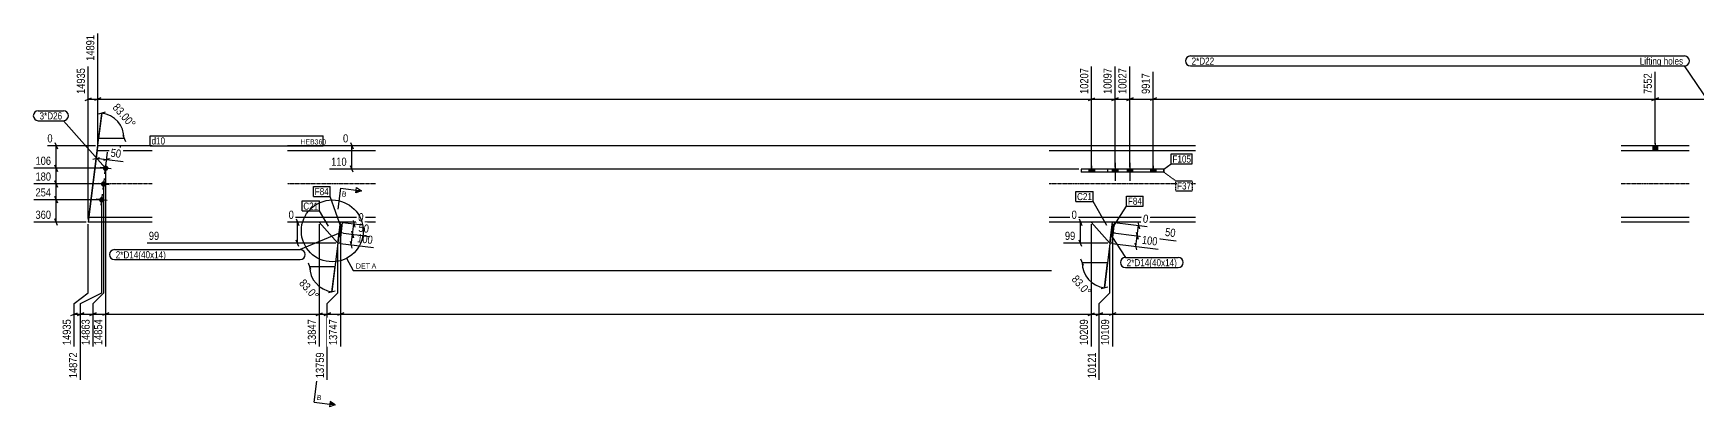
# Model space of a CAD drawing. Header units: millimetres. Extents: x 24 to 84095, y 8 to 4935.
# Drawn here: x 24 to 7867, y 27 to 1787 of the extents above; entities that cross this region are included whole.
import ezdxf

# ---------------------------------------------------------------- set-up
doc = ezdxf.new("R2010")
doc.units = ezdxf.units.MM
doc.linetypes.add('DXK_LINE_DOT2', pattern=[3.9198, 1.9599, -1.9599])
doc.linetypes.add('DXK_LINE_DOT3', pattern=[5.9187, 2.979, -0.9799, 0.9799, -0.9799])
for name, color, linetype in [('MÅLSÆTNING', 7, 'Continuous'), ('STÅL', 7, 'Continuous'), ('TEKST', 7, 'Continuous')]:
    doc.layers.add(name, color=color, linetype=linetype)
doc.styles.add('Arial', font='ARIAL.TTF', dxfattribs={"height": 0.2})
doc.styles.add('Arial Narrow', font='ARIALN.TTF', dxfattribs={"height": 0.2})

msp = doc.modelspace()

# ---------------------------------------------------------------- hatches: boundary and pattern name
at = {"layer": 'STÅL', "linetype": 'Continuous'}
for points in [[(7677.5, 1256.9), (7655.5, 1256.9), (7655.5, 1234.4), (7677.5, 1234.4)], [(351.9, 1152.9, -1), (377.7, 1149.7, -1)], [(4997.9, 1131.9), (5023.9, 1131.9), (5023.9, 1146.9), (4997.9, 1146.9)], [(5133.9, 1146.9), (5107.9, 1146.9), (5107.9, 1131.9), (5133.9, 1131.9)], [(5203.9, 1146.9), (5177.9, 1146.9), (5177.9, 1131.9), (5203.9, 1131.9)], [(5287.9, 1131.9), (5313.9, 1131.9), (5313.9, 1146.9), (5287.9, 1146.9)], [(342.7, 1078.5, -1), (368.5, 1075.3, -1)], [(333.6, 1004, -1), (359.4, 1000.9, -1)], [(1473, 826.2), (1477.9, 865.9), (1467.9, 867.1), (1463.1, 827.4)], [(1473, 826.2), (1477.9, 865.9), (1467.9, 867.1), (1463.1, 827.4)], [(5110.5, 826.2), (5115.4, 865.9), (5105.5, 867.1), (5100.6, 827.4)], [(5110.5, 826.2), (5115.4, 865.9), (5105.5, 867.1), (5100.6, 827.4)]]:
    msp.add_hatch(color=96, dxfattribs=at).paths.add_polyline_path(points)
at = {"layer": 'TEKST', "linetype": 'Continuous'}
msp.add_hatch(color=30, dxfattribs=at).paths.add_polyline_path([(1544.1, 1035.8), (1545.6, 1048.2), (1570.4, 1045.2)])

# ---------------------------------------------------------------- linework, layer by layer
at = {"layer": 'MÅLSÆTNING', "color": 7, "linetype": 'Continuous'}
for p, q in [((327.4, 1266.9), (327.4, 1786.6)), ((327.4, 1266.9), (327.4, 1786.6)), ((283.2, 915), (283.2, 1630.6)), ((5010.9, 1149.4), (5010.9, 1630.6)), ((5120.9, 1156.9), (5120.9, 1630.6)), ((5190.9, 1156.9), (5190.9, 1630.6)), ((5190.9, 1156.9), (5190.9, 1630.6)), ((5300.9, 1149.4), (5300.9, 1606.2)), ((7666.2, 1266.9), (7666.2, 1606.2)), ((7666.2, 1266.9), (7666.2, 1606.2)), ((268.2, 1471.2), (298.2, 1483.2)), ((283.2, 1477.2), (327.4, 1477.2)), ((342.4, 1483.2), (312.4, 1471.2)), ((342.4, 1483.2), (312.4, 1471.2)), ((327.4, 1477.2), (5010.9, 1477.2)), ((361.9, 1415.1), (330.7, 1406.8)), ((4995.9, 1471.2), (5025.9, 1483.2)), ((5105.9, 1471.2), (5135.9, 1483.2)), ((5120.9, 1477.2), (5190.9, 1477.2)), ((5175.9, 1471.2), (5205.9, 1483.2)), ((5190.9, 1477.2), (5300.9, 1477.2)), ((5315.9, 1483.2), (5285.9, 1471.2)), ((7681.2, 1483.2), (7651.2, 1471.2)), ((7651.2, 1471.2), (7681.2, 1483.2)), ((7666.2, 1477.2), (8066.5, 1477.2)), ((317.4, 1256.9), (90.4, 1256.9)), ((125.8, 1271.9), (137.8, 1241.9)), ((131.8, 1151.3), (131.8, 1256.9)), ((5027.4, 1256.9), (1483.4, 1256.9)), ((1518.8, 1271.9), (1530.8, 1241.9)), ((1524.8, 1146.9), (1524.8, 1256.9)), ((304.6, 1194.2), (335.8, 1202.4)), ((316.4, 1167.3), (324.5, 1233.5)), ((320.2, 1198.3), (369.8, 1192.2)), ((385.4, 1196.3), (354.2, 1188.1)), ((366, 1161.2), (374.1, 1227.4)), ((354.8, 1151.3), (27.1, 1151.3)), ((137.8, 1136.3), (125.8, 1166.3)), ((364.8, 1141.3), (364.8, 310.3)), ((364.8, 1141.3), (364.8, 310.3)), ((4950.9, 1146.9), (1420.1, 1146.9)), ((1530.8, 1131.9), (1518.8, 1161.9)), ((355.6, 563.7), (355.6, 1066.9)), ((355.6, 563.7), (355.6, 1066.9)), ((336.5, 1002.4), (27.1, 1002.4)), ((125.8, 1017.4), (137.8, 987.4)), ((131.8, 896.9), (131.8, 1002.4)), ((346.5, 563.7), (346.5, 992.4)), ((346.5, 563.7), (346.5, 992.4)), ((273.2, 896.9), (27.1, 896.9)), ((137.8, 881.9), (125.8, 911.9)), ((283.2, 563.7), (283.2, 886.9)), ((1361.6, 896.9), (1227.1, 896.9)), ((1262.4, 911.9), (1274.4, 881.9)), ((1268.4, 797.6), (1268.4, 896.9)), ((1371.6, 886.9), (1371.6, 310.3)), ((1470.4, 887), (1431.4, 569.1)), ((1471.6, 886.9), (1471.6, 310.3)), ((4999.1, 896.9), (4916.5, 896.9)), ((4951.9, 911.9), (4963.9, 881.9)), ((4957.9, 797.6), (4957.9, 896.9)), ((5107.9, 887), (5071.2, 587.9)), ((5109.1, 886.9), (5109.1, 310.3)), ((5109.1, 886.9), (5109.1, 310.3)), ((5119.1, 895.7), (5273.1, 876.7)), ((5225.9, 832.2), (5232, 881.8)), ((5227.9, 897.4), (5236.2, 866.2)), ((1449.4, 797.6), (561.1, 797.6)), ((1274.4, 782.6), (1262.4, 812.6)), ((1459.4, 563.7), (1459.4, 787.6)), ((1459.4, 563.7), (1459.4, 787.6)), ((1469.3, 796.4), (1626.4, 777.1)), ((1485.4, 844.8), (1608.3, 829.7)), ((1526.6, 774.3), (1518.4, 805.5)), ((1522.5, 789.9), (1528.6, 839.5)), ((1524.5, 855.1), (1532.7, 823.9)), ((5086.9, 797.6), (4877.6, 797.6)), ((4963.9, 782.6), (4951.9, 812.6)), ((5096.9, 563.7), (5096.9, 787.6)), ((5096.9, 563.7), (5096.9, 787.6)), ((5106.9, 796.4), (5323.8, 769.8)), ((5113, 846), (5408.9, 809.7)), ((5224, 766.9), (5215.7, 798.2)), ((5219.8, 782.5), (5225.9, 832.2)), ((5230.1, 816.5), (5221.8, 847.8)), ((4971.8, 692), (4959.8, 722)), ((4965.8, 707), (5085.8, 707)), ((5071.2, 587.9), (5085.8, 707)), ((1332, 673.2), (1320, 703.2)), ((1326, 688.2), (1446, 688.2)), ((1431.4, 569.1), (1446, 688.2)), ((216.5, 513.7), (283.2, 563.7)), ((246.5, 513.7), (346.5, 563.7)), ((246.5, 513.7), (346.5, 563.7)), ((305.6, 513.7), (355.6, 563.7)), ((305.6, 513.7), (355.6, 563.7)), ((1409.4, 513.7), (1459.4, 563.7)), ((1415.7, 565), (1447, 573.3)), ((5055.6, 583.7), (5086.8, 592)), ((246.5, 154.3), (246.5, 513.7)), ((305.6, 310.3), (305.6, 513.7)), ((1409.4, 154.3), (1409.4, 513.7)), ((231.5, 457.7), (261.5, 469.7)), ((290.6, 457.7), (320.6, 469.7)), ((305.6, 463.7), (364.8, 463.7)), ((379.8, 469.7), (349.8, 457.7)), ((379.8, 469.7), (349.8, 457.7)), ((1356.6, 457.7), (1386.6, 469.7)), ((1371.6, 463.7), (1409.4, 463.7)), ((1424.4, 469.7), (1394.4, 457.7)), ((1394.4, 457.7), (1424.4, 469.7)), ((1409.4, 463.7), (1471.6, 463.7)), ((1486.6, 469.7), (1456.6, 457.7)), ((5031.9, 457.7), (5061.9, 469.7)), ((5046.9, 463.7), (5109.1, 463.7)), ((5124.1, 469.7), (5094.1, 457.7)), ((5124.1, 469.7), (5094.1, 457.7)), ((5109.1, 463.7), (9979.3, 463.7))]:
    msp.add_line(p, q, dxfattribs=at)
for centre in [(5085.8, 707), (1446, 688.2)]:
    msp.add_arc(centre, 120, 180, 263, dxfattribs=at)
at = {"layer": 'STÅL', "color": 2, "linetype": 'Continuous'}
for p, q in [((324.6, 1234.4), (327.4, 1256.9)), ((584.6, 1256.9), (327.4, 1256.9)), ((434.6, 1234.4), (434.6, 1256.9)), ((1636.5, 1256.9), (1221.6, 1256.9)), ((5500.9, 1256.9), (4810.9, 1256.9)), ((7826.9, 1256.9), (7505.5, 1256.9)), ((324.6, 1234.4), (283.2, 896.9)), ((324.6, 1234.4), (584.6, 1234.4)), ((1221.6, 1234.4), (1636.5, 1234.4)), ((4810.9, 1234.4), (5500.9, 1234.4)), ((7505.5, 1234.4), (7826.9, 1234.4)), ((4960.9, 1146.9), (4960.9, 1131.9)), ((5350.9, 1146.9), (4960.9, 1146.9)), ((5350.9, 1131.9), (4960.9, 1131.9)), ((5350.9, 1131.9), (5350.9, 1146.9)), ((584.6, 896.9), (283.2, 896.9)), ((584.6, 919.4), (285.9, 919.4)), ((1636.5, 919.4), (1221.6, 919.4)), ((1636.5, 896.9), (1221.6, 896.9)), ((1371.6, 896.9), (1459.4, 797.6)), ((1459.4, 797.6), (1471.6, 896.9)), ((1469.3, 796.4), (1481.5, 895.7)), ((1481.5, 895.7), (1471.6, 896.9)), ((5500.9, 919.4), (4810.9, 919.4)), ((5500.9, 896.9), (4810.9, 896.9)), ((5009.1, 896.9), (5096.9, 797.6)), ((5096.9, 797.6), (5109.1, 896.9)), ((5106.9, 796.4), (5119.1, 895.7)), ((5119.1, 895.7), (5109.1, 896.9)), ((7826.9, 919.4), (7505.5, 919.4)), ((7826.9, 896.9), (7505.5, 896.9)), ((1469.3, 796.4), (1459.4, 797.6)), ((5106.9, 796.4), (5096.9, 797.6))]:
    msp.add_line(p, q, dxfattribs=at)
at = {"layer": 'STÅL', "color": 7, "linetype": 'DXK_LINE_DOT2'}
for p, q in [((327.4, 1256.9), (324.6, 1234.4)), ((5350.9, 1146.9), (5085.9, 1146.9)), ((5085.9, 1146.9), (5085.9, 1131.9)), ((5350.9, 1131.9), (5085.9, 1131.9)), ((5350.9, 1146.9), (5350.9, 1131.9)), ((1471.6, 896.9), (1371.6, 896.9)), ((1459.4, 797.6), (1471.6, 896.9)), ((5109.1, 896.9), (5009.1, 896.9)), ((5096.9, 797.6), (5109.1, 896.9))]:
    msp.add_line(p, q, dxfattribs=at)
at = {"layer": 'STÅL', "color": 96, "linetype": 'Continuous'}
for p, q in [((7655.5, 1256.9), (7655.5, 1234.4)), ((7666.5, 1269.9), (7666.5, 1234.4)), ((7677.5, 1256.9), (7677.5, 1234.4)), ((361.6, 1125.5), (367.9, 1177.1)), ((5120.9, 1176.9), (5120.9, 1091.9)), ((5190.9, 1176.9), (5190.9, 1091.9)), ((390.6, 1148.2), (339, 1154.5)), ((352.5, 1051.1), (358.8, 1102.7)), ((4997.9, 1146.9), (4997.9, 1131.9)), ((5010.9, 1161.9), (5010.9, 1131.9)), ((5023.9, 1146.9), (5023.9, 1131.9)), ((5107.9, 1146.9), (5107.9, 1131.9)), ((5133.9, 1146.9), (5133.9, 1131.9)), ((5177.9, 1146.9), (5177.9, 1131.9)), ((5203.9, 1146.9), (5203.9, 1131.9)), ((5287.9, 1146.9), (5287.9, 1131.9)), ((5300.9, 1161.9), (5300.9, 1131.9)), ((5313.9, 1146.9), (5313.9, 1131.9)), ((381.4, 1073.7), (329.8, 1080)), ((343.3, 976.6), (349.7, 1028.2)), ((372.3, 999.3), (320.7, 1005.6)), ((1477.9, 865.9), (1467.9, 867.1)), ((1477.9, 865.9), (1467.9, 867.1)), ((5115.4, 865.9), (5105.5, 867.1)), ((5115.4, 865.9), (5105.5, 867.1)), ((1473, 826.2), (1463.1, 827.4)), ((1473, 826.2), (1463.1, 827.4)), ((1483.4, 845), (1465.5, 847.2)), ((1483.4, 845), (1465.5, 847.2)), ((5110.5, 826.2), (5100.6, 827.4)), ((5110.5, 826.2), (5100.6, 827.4)), ((5120.9, 845), (5103, 847.2)), ((5120.9, 845), (5103, 847.2))]:
    msp.add_line(p, q, dxfattribs=at)
at = {"layer": 'STÅL', "color": 96, "linetype": 'DXK_LINE_DOT2'}
for p, q in [((5120.9, 1176.9), (5120.9, 1091.9)), ((5190.9, 1176.9), (5190.9, 1091.9)), ((5107.9, 1146.9), (5107.9, 1131.9)), ((5133.9, 1146.9), (5133.9, 1131.9)), ((5177.9, 1146.9), (5177.9, 1131.9)), ((5203.9, 1146.9), (5203.9, 1131.9)), ((5287.9, 1146.9), (5287.9, 1131.9)), ((5300.9, 1161.9), (5300.9, 1131.9)), ((5313.9, 1146.9), (5313.9, 1131.9))]:
    msp.add_line(p, q, dxfattribs=at)
at = {"layer": 'STÅL', "color": 7, "linetype": 'DXK_LINE_DOT3'}
for p, q in [((584.6, 1076.9), (205.3, 1076.9)), ((1636.5, 1076.9), (1221.6, 1076.9)), ((5500.9, 1076.9), (4810.9, 1076.9)), ((7826.9, 1076.9), (7505.5, 1076.9))]:
    msp.add_line(p, q, dxfattribs=at)
at = {"layer": 'TEKST', "color": 30, "linetype": 'Continuous'}
for p, q in [((1544.1, 1035.8), (1547.1, 1060.6)), ((1570.4, 1045.2), (1544.1, 1035.8)), ((1547.1, 1060.6), (1570.4, 1045.2)), ((1446.5, 36.4), (1423.3, 51.9))]:
    msp.add_line(p, q, dxfattribs=at)
at = {"layer": 'TEKST', "color": 3, "linetype": 'Continuous'}
msp.add_line((1531.3, 668.4), (4822.1, 668.4), dxfattribs=at)

# ---------------------------------------------------------------- wipeouts: each hides what was drawn before it
at = {"color": 0}
for points in [[(160, 1381.2), (160, 1416.2), (53.4, 1416.2), (53.4, 1381.2)], [(5012.5, 1000.8), (5012.5, 1035.8), (4942.1, 1035.8), (4942.1, 1000.8)], [(5412.7, 689.4), (5412.7, 724.4), (5176.1, 724.4), (5176.1, 689.4)]]:
    msp.add_wipeout(points, dxfattribs=at).dxf.layer = 'TEKST'
at = {"color": 0, "linetype": 'Continuous'}
msp.add_wipeout([(1380.8, 57.1), (1383.8, 81.9), (1361.8, 84.6), (1358.7, 59.8)], dxfattribs=at).dxf.layer = 'TEKST'

# ---------------------------------------------------------------- next in the draw order: hatches: boundary and pattern name
at = {"layer": 'TEKST', "linetype": 'Continuous'}
msp.add_hatch(color=30, dxfattribs=at).paths.add_polyline_path([(1421.7, 39.5), (1423.3, 51.9), (1446.5, 36.4)])

# ---------------------------------------------------------------- next in the draw order: linework, layer by layer
at = {"layer": 'TEKST', "color": 7, "linetype": 'Continuous'}
msp.add_line((1347.3, 48.6), (1446.5, 36.4), dxfattribs=at)
at = {"layer": 'TEKST', "color": 30, "linetype": 'Continuous'}
for p in [(1423.3, 51.9), (1446.5, 36.4)]:
    msp.add_line(p, (1420.2, 27), dxfattribs=at)

# ---------------------------------------------------------------- next in the draw order: texts
at = {"layer": 'TEKST', "color": 3, "linetype": 'Continuous', "style": 'Arial'}
msp.add_text('B', height=23.9, rotation=-7.00154, dxfattribs=at).set_placement((1358.7, 59.8))

# ---------------------------------------------------------------- next in the draw order: wipeouts: each hides what was drawn before it
at = {"color": 0, "linetype": 'Continuous'}
for points, layer in [([(319.4, 1787.3), (263.4, 1787.3), (263.4, 1649.4), (319.4, 1649.4)], 'MÅLSÆTNING'), ([(5002.9, 1631.3), (4946.9, 1631.3), (4946.9, 1493.4), (5002.9, 1493.4)], 'MÅLSÆTNING'), ([(5292.9, 1606.9), (5236.9, 1606.9), (5236.9, 1493.4), (5292.9, 1493.4)], 'MÅLSÆTNING'), ([(122.8, 1264.9), (122.8, 1320.9), (82.4, 1320.9), (82.4, 1264.9)], 'MÅLSÆTNING'), ([(1515.8, 1264.9), (1515.8, 1320.9), (1475.4, 1320.9), (1475.4, 1264.9)], 'MÅLSÆTNING'), ([(1508.5, 1154.9), (1508.5, 1210.9), (1419.4, 1210.9), (1419.4, 1154.9)], 'MÅLSÆTNING'), ([(115.5, 1010.4), (115.5, 1066.4), (26.4, 1066.4), (26.4, 1010.4)], 'MÅLSÆTNING'), ([(115.5, 904.9), (115.5, 960.9), (26.4, 960.9), (26.4, 904.9)], 'MÅLSÆTNING'), ([(1259.4, 904.9), (1259.4, 960.9), (592.1, 960.9), (592.1, 904.9)], 'MÅLSÆTNING'), ([(4948.9, 904.9), (4948.9, 960.9), (4908.5, 960.9), (4908.5, 904.9)], 'MÅLSÆTNING'), ([(5282, 883.7), (5288.8, 939.3), (5248.8, 944.2), (5241.9, 888.6)], 'MÅLSÆTNING'), ([(1610, 837.6), (1616.8, 893.1), (1552.6, 901), (1545.7, 845.5)], 'MÅLSÆTNING'), ([(1252.2, 805.6), (1252.2, 861.6), (560.4, 861.6), (560.4, 805.6)], 'MÅLSÆTNING'), ([(4941.6, 805.6), (4941.6, 861.6), (4876.9, 861.6), (4876.9, 805.6)], 'MÅLSÆTNING'), ([(1401.4, 291.4), (1345.4, 291.4), (1345.4, 153.5), (1401.4, 153.5)], 'MÅLSÆTNING'), ([(1610.5, 678.4), (1610.5, 703.4), (1543.8, 703.4), (1543.8, 678.4)], 'TEKST')]:
    msp.add_wipeout(points, dxfattribs=at).dxf.layer = layer
at = {"color": 0}
for points, layer in [([(441.9, 1190.9), (448.8, 1246.5), (384.5, 1254.4), (377.7, 1198.8)], 'MÅLSÆTNING'), ([(1343.9, 516.1), (1385.9, 553.2), (1304.6, 645), (1262.7, 607.9)], 'MÅLSÆTNING'), ([(4983.8, 534.8), (5025.7, 571.9), (4944.4, 663.8), (4902.5, 626.7)], 'MÅLSÆTNING'), ([(160, 1381.2), (160, 1416.2), (53.4, 1416.2), (53.4, 1381.2)], 'TEKST'), ([(1272, 1263.3), (1272, 1298.3), (581.1, 1298.3), (581.1, 1263.3)], 'TEKST'), ([(5479, 1177.9), (5479, 1212.9), (5391.6, 1212.9), (5391.6, 1177.9)], 'TEKST'), ([(1416.2, 1024.5), (1416.2, 1059.5), (1350.1, 1059.5), (1350.1, 1024.5)], 'TEKST'), ([(5012.5, 1000.8), (5012.5, 1035.8), (4942.1, 1035.8), (4942.1, 1000.8)], 'TEKST'), ([(5479.4, 1051), (5479.4, 1086), (5413.3, 1086), (5413.3, 1051)], 'TEKST'), ([(1276.1, 726.6), (1276.1, 761.6), (412.5, 761.6), (412.5, 726.6)], 'TEKST'), ([(5412.7, 689.4), (5412.7, 724.4), (5176.1, 724.4), (5176.1, 689.4)], 'TEKST')]:
    msp.add_wipeout(points, dxfattribs=at).dxf.layer = layer

# ---------------------------------------------------------------- next in the draw order: linework, layer by layer
at = {"layer": 'MÅLSÆTNING', "color": 7, "linetype": 'Continuous'}
for p, q in [((5010.9, 1149.4), (5010.9, 1630.6)), ((5300.9, 1149.4), (5300.9, 1606.2)), ((4995.9, 1471.2), (5025.9, 1483.2)), ((5205.9, 1483.2), (5175.9, 1471.2)), ((5315.9, 1483.2), (5285.9, 1471.2)), ((5300.9, 1477.2), (7666.2, 1477.2)), ((284.4, 906.8), (346.3, 1411)), ((346.3, 1411), (331.7, 1291.9)), ((451.7, 1291.9), (331.7, 1291.9)), ((445.7, 1306.9), (457.7, 1276.9)), ((369.8, 1192.2), (448, 1182.6)), ((369.8, 1192.2), (448, 1182.6)), ((345.6, 1076.9), (27.1, 1076.9)), ((125.8, 1091.9), (137.8, 1061.9)), ((131.8, 1002.4), (131.8, 1076.9)), ((336.5, 1002.4), (27.1, 1002.4)), ((137.8, 987.4), (125.8, 1017.4)), ((5113, 846), (5408.9, 809.7)), ((5221.8, 847.8), (5230.1, 816.5)), ((1409.4, 513.7), (1459.4, 563.7)), ((5046.9, 513.7), (5096.9, 563.7)), ((5046.9, 513.7), (5096.9, 563.7)), ((1409.4, 154.3), (1409.4, 513.7)), ((5046.9, 154.3), (5046.9, 513.7))]:
    msp.add_line(p, q, dxfattribs=at)
msp.add_arc((331.7, 1291.9), 120, 0, 83.00017, dxfattribs=at)
at = {"layer": 'TEKST', "color": 7, "linetype": 'Continuous'}
for p, q in [((47.4, 1422.2), (166, 1422.2)), ((47.4, 1375.2), (166, 1375.2)), ((4936.1, 1041.8), (5018.5, 1041.8)), ((4936.1, 994.8), (4936.1, 1041.8)), ((5018.5, 994.8), (5018.5, 1041.8)), ((4936.1, 994.8), (5018.5, 994.8)), ((5082, 882), (5018.5, 994.8)), ((5105.9, 829.8), (5170.1, 730.4)), ((5170.1, 730.4), (5418.7, 730.4)), ((5170.1, 683.4), (5418.7, 683.4)), ((1347.3, 48.6), (1359.5, 147.8))]:
    msp.add_line(p, q, dxfattribs=at)
at = {"layer": 'TEKST', "color": 3, "linetype": 'Continuous'}
msp.add_line((1500.5, 727.1), (1531.3, 668.4), dxfattribs=at)
at = {"layer": 'TEKST', "color": 7, "linetype": 'Continuous'}
for centre, start, end in [((47.4, 1398.7), 90, 270), ((166, 1398.7), 270, 90), ((5170.1, 706.9), 90, 270), ((5418.7, 706.9), 270, 90)]:
    msp.add_arc(centre, 23.5, start, end, dxfattribs=at)

# ---------------------------------------------------------------- next in the draw order: texts
at = {"layer": 'MÅLSÆTNING', "color": 3, "linetype": 'Continuous', "style": 'Arial Narrow'}
for s, height, rotation, p in [('10207', 38.18, 90.00021, (4994.9, 1501.4)), ('9917', 38.18, 90.00021, (5284.9, 1501.4)), ('0', 38.2, -7.00154, (5250.9, 895.6)), ('13759', 38.18, 90.00021, (1393.4, 161.5))]:
    msp.add_text(s, height=height, rotation=rotation, dxfattribs=at).set_placement(p)
for s, height, p in [('0', 38.2, (90.4, 1272.9)), ('0', 38.2, (1483.4, 1272.9)), ('110', 38.18, (1427.4, 1162.9)), ('254', 38.18, (34.4, 1018.4)), ('360', 38.18, (34.4, 912.9)), ('0', 38.2, (1227.1, 912.9)), ('0', 38.2, (4916.5, 912.9)), ('99', 38.18, (568.4, 813.6)), ('99', 38.18, (4884.9, 813.6))]:
    msp.add_text(s, height=height, dxfattribs=at).set_placement(p)
at = {"layer": 'MÅLSÆTNING', "color": 3, "style": 'Arial Narrow'}
for s, rotation, p in [('50', -7.00154, (386.6, 1205.8)), ('83.0°', -48.50088, (4913.8, 626)), ('83.0°', -48.50088, (1273.9, 607.2))]:
    msp.add_text(s, height=38.18, rotation=rotation, dxfattribs=at).set_placement(p)
at = {"layer": 'TEKST', "color": 3, "style": 'Arial Narrow'}
for s, height, p in [('3*D26', 33.4, (53.4, 1381.2)), ('C21', 33.4, (4942.1, 1000.8)), ('2*D14(40x14)', 33.405, (5176.1, 689.4))]:
    msp.add_text(s, height=height, dxfattribs=at).set_placement(p)

# ---------------------------------------------------------------- next in the draw order: wipeouts: each hides what was drawn before it
at = {"color": 0, "linetype": 'Continuous'}
for points, layer in [([(275.2, 1631.3), (219.2, 1631.3), (219.2, 1493.4), (275.2, 1493.4)], 'MÅLSÆTNING'), ([(1628.1, 785), (1634.9, 840.6), (1546.5, 851.4), (1539.6, 795.8)], 'MÅLSÆTNING'), ([(1640.2, 678.4), (1640.2, 703.4), (1618, 703.4), (1618, 678.4)], 'TEKST')]:
    msp.add_wipeout(points, dxfattribs=at).dxf.layer = layer
at = {"color": 0}
for points in [[(1272, 1263.3), (1272, 1298.3), (581.1, 1298.3), (581.1, 1263.3)], [(5479, 1177.9), (5479, 1212.9), (5391.6, 1212.9), (5391.6, 1177.9)], [(1416.2, 1024.5), (1416.2, 1059.5), (1350.1, 1059.5), (1350.1, 1024.5)], [(5479.4, 1051), (5479.4, 1086), (5413.3, 1086), (5413.3, 1051)], [(5247.4, 979.1), (5247.4, 1014.1), (5181.4, 1014.1), (5181.4, 979.1)], [(1276.1, 726.6), (1276.1, 761.6), (412.5, 761.6), (412.5, 726.6)]]:
    msp.add_wipeout(points, dxfattribs=at).dxf.layer = 'TEKST'

# ---------------------------------------------------------------- next in the draw order: linework, layer by layer
at = {"layer": 'MÅLSÆTNING', "color": 7, "linetype": 'Continuous'}
for p, q in [((1481.5, 895.7), (1575.8, 884.1)), ((1528.6, 839.5), (1534.7, 889.1)), ((1530.6, 904.8), (1538.8, 873.5)), ((1485.4, 844.8), (1608.3, 829.7)), ((1532.7, 823.9), (1524.5, 855.1))]:
    msp.add_line(p, q, dxfattribs=at)
at = {"layer": 'TEKST', "color": 7, "linetype": 'Continuous'}
for p, q in [((575.1, 1257.3), (575.1, 1304.3)), ((5385.6, 1218.9), (5485, 1218.9)), ((5385.6, 1171.9), (5385.6, 1218.9)), ((5485, 1171.9), (5485, 1218.9)), ((5350.9, 1146.9), (5385.6, 1171.9)), ((5385.6, 1171.9), (5485, 1171.9)), ((1344.1, 1065.5), (1422.2, 1065.5)), ((1344.1, 1018.5), (1344.1, 1065.5)), ((1422.2, 1018.5), (1422.2, 1065.5)), ((1344.1, 1018.5), (1422.2, 1018.5)), ((1475.6, 867.1), (1422.2, 1018.5)), ((1470.5, 846.6), (1282.1, 767.6)), ((406.5, 767.6), (1282.1, 767.6)), ((406.5, 720.6), (1282.1, 720.6))]:
    msp.add_line(p, q, dxfattribs=at)
at = {"layer": 'TEKST', "color": 7, "linetype": 'DXK_LINE_DOT2'}
for p, q in [((5350.9, 1132.6), (5407.3, 1092)), ((5407.3, 1092), (5485.4, 1092)), ((5407.3, 1045), (5407.3, 1092)), ((5407.3, 1045), (5485.4, 1045)), ((5485.4, 1045), (5485.4, 1092))]:
    msp.add_line(p, q, dxfattribs=at)
at = {"layer": 'TEKST', "color": 7, "linetype": 'Continuous'}
for centre, start, end in [((406.5, 744.1), 90, 270), ((1282.1, 744.1), 270, 90)]:
    msp.add_arc(centre, 23.5, start, end, dxfattribs=at)

# ---------------------------------------------------------------- next in the draw order: texts
at = {"layer": 'MÅLSÆTNING', "color": 3, "linetype": 'Continuous', "style": 'Arial Narrow'}
for s, rotation, p in [('14891', 90.00021, (311.4, 1657.4)), ('14935', 90.00021, (267.2, 1501.4)), ('50', -7.00154, (1554.6, 852.4)), ('100', -7.00154, (1548.6, 802.8))]:
    msp.add_text(s, height=38.18, rotation=rotation, dxfattribs=at).set_placement(p)
at = {"layer": 'TEKST', "color": 3, "style": 'Arial Narrow'}
for s, height, p in [('d10', 33.4, (581.1, 1263.3)), ('F105', 33.4, (5391.6, 1177.9)), ('F84', 33.4, (1350.1, 1024.5)), ('F37', 33.4, (5413.3, 1051)), ('2*D14(40x14)', 33.405, (412.5, 726.6))]:
    msp.add_text(s, height=height, dxfattribs=at).set_placement(p)
at = {"layer": 'TEKST', "color": 96, "linetype": 'Continuous', "style": 'Arial'}
for s, height, p in [('DET', 23.88, (1543.8, 678.4)), ('A', 23.9, (1618, 678.4))]:
    msp.add_text(s, height=height, dxfattribs=at).set_placement(p)

# ---------------------------------------------------------------- next in the draw order: wipeouts: each hides what was drawn before it
at = {"color": 0, "linetype": 'Continuous'}
for points in [[(5182.9, 1631.3), (5126.9, 1631.3), (5126.9, 1493.4), (5182.9, 1493.4)], [(7658.2, 1606.9), (7602.2, 1606.9), (7602.2, 1493.4), (7658.2, 1493.4)], [(115.5, 1084.9), (115.5, 1140.9), (26.4, 1140.9), (26.4, 1084.9)], [(5410.6, 817.6), (5417.4, 873.1), (5353.1, 881), (5346.3, 825.4)], [(1463.6, 447.4), (1407.6, 447.4), (1407.6, 309.5), (1463.6, 309.5)], [(5101.1, 447.4), (5045.1, 447.4), (5045.1, 309.5), (5101.1, 309.5)]]:
    msp.add_wipeout(points, dxfattribs=at).dxf.layer = 'MÅLSÆTNING'
at = {"color": 0}
for points, layer in [([(481.1, 1325.9), (523.1, 1363), (425.6, 1473.2), (383.7, 1436.1)], 'MÅLSÆTNING'), ([(1384.6, 1263.3), (1384.6, 1288.3), (1282.5, 1288.3), (1282.5, 1263.3)], 'TEKST'), ([(5247.4, 979.1), (5247.4, 1014.1), (5181.4, 1014.1), (5181.4, 979.1)], 'TEKST')]:
    msp.add_wipeout(points, dxfattribs=at).dxf.layer = layer

# ---------------------------------------------------------------- next in the draw order: linework, layer by layer
at = {"layer": 'MÅLSÆTNING', "color": 7, "linetype": 'Continuous'}
for p, q in [((5120.9, 1156.9), (5120.9, 1630.6)), ((5010.9, 1477.2), (5120.9, 1477.2)), ((5135.9, 1483.2), (5105.9, 1471.2)), ((354.8, 1151.3), (27.1, 1151.3)), ((125.8, 1166.3), (137.8, 1136.3)), ((131.8, 1076.9), (131.8, 1151.3)), ((345.6, 1076.9), (27.1, 1076.9)), ((137.8, 1061.9), (125.8, 1091.9)), ((1371.6, 886.9), (1371.6, 310.3)), ((1471.6, 886.9), (1471.6, 310.3)), ((5009.1, 886.9), (5009.1, 310.3)), ((5046.9, 154.3), (5046.9, 513.7)), ((364.8, 463.7), (1371.6, 463.7)), ((1356.6, 457.7), (1386.6, 469.7)), ((1486.6, 469.7), (1456.6, 457.7)), ((1471.6, 463.7), (5009.1, 463.7)), ((4994.1, 457.7), (5024.1, 469.7)), ((4994.1, 457.7), (5024.1, 469.7)), ((5009.1, 463.7), (5046.9, 463.7)), ((5061.9, 469.7), (5031.9, 457.7))]:
    msp.add_line(p, q, dxfattribs=at)
at = {"layer": 'TEKST', "color": 7, "linetype": 'Continuous'}
for p, q in [((364.8, 1151.3), (166, 1375.2)), ((5175.4, 1020.1), (5253.4, 1020.1)), ((5175.4, 973.1), (5175.4, 1020.1)), ((5253.4, 973.1), (5253.4, 1020.1)), ((5114.3, 876.2), (5175.4, 973.1)), ((5175.4, 973.1), (5253.4, 973.1))]:
    msp.add_line(p, q, dxfattribs=at)

# ---------------------------------------------------------------- next in the draw order: texts
at = {"layer": 'MÅLSÆTNING', "color": 3, "linetype": 'Continuous', "style": 'Arial Narrow'}
for s, p in [('10027', (5174.9, 1501.4)), ('7552', (7650.2, 1501.4)), ('13747', (1455.6, 317.5)), ('10109', (5093.1, 317.5))]:
    msp.add_text(s, height=38.18, rotation=90.00021, dxfattribs=at).set_placement(p)
at = {"layer": 'MÅLSÆTNING', "color": 3, "style": 'Arial Narrow'}
msp.add_text('83.00°', height=38.18, rotation=-48.50088, dxfattribs=at).set_placement((395, 1435.4))
at = {"layer": 'MÅLSÆTNING', "color": 3, "linetype": 'Continuous', "style": 'Arial Narrow'}
msp.add_text('180', height=38.18, dxfattribs=at).set_placement((34.4, 1092.9))
at = {"layer": 'TEKST', "color": 3, "style": 'Arial Narrow'}
msp.add_text('F84', height=33.4, dxfattribs=at).set_placement((5181.4, 979.1))

# ---------------------------------------------------------------- next in the draw order: wipeouts: each hides what was drawn before it
at = {"color": 0, "linetype": 'Continuous'}
for points, layer in [([(1584.7, 891.1), (1591.5, 946.6), (1551.4, 951.6), (1544.6, 896)], 'MÅLSÆTNING'), ([(5325.4, 777.6), (5332.3, 833.2), (5243.8, 844.1), (5237, 788.5)], 'MÅLSÆTNING'), ([(1498.6, 1016.2), (1501.6, 1041), (1479.6, 1043.7), (1476.5, 1018.9)], 'TEKST')]:
    msp.add_wipeout(points, dxfattribs=at).dxf.layer = layer
at = {"color": 0}
for points in [[(7583, 1639.4), (7583, 1674.4), (5481.9, 1674.4), (5481.9, 1639.4)], [(1384.6, 1263.3), (1384.6, 1288.3), (1282.5, 1288.3), (1282.5, 1263.3)], [(1366.7, 956), (1366.7, 991), (1296.3, 991), (1296.3, 956)]]:
    msp.add_wipeout(points, dxfattribs=at).dxf.layer = 'TEKST'

# ---------------------------------------------------------------- next in the draw order: linework, layer by layer
at = {"layer": 'TEKST', "color": 7, "linetype": 'Continuous'}
for p, q in [((575.1, 1304.3), (1390.6, 1304.3)), ((575.1, 1257.3), (1390.6, 1257.3)), ((1390.6, 1257.3), (1390.6, 1304.3)), ((1471.2, 1057.4), (1459, 958.1)), ((1471.2, 1057.4), (1570.4, 1045.2))]:
    msp.add_line(p, q, dxfattribs=at)

# ---------------------------------------------------------------- next in the draw order: texts
at = {"layer": 'MÅLSÆTNING', "color": 3, "linetype": 'Continuous', "style": 'Arial Narrow'}
for s, height, p in [('0', 38.2, (1553.5, 902.9)), ('50', 38.18, (5355.2, 832.4)), ('100', 38.18, (5245.9, 795.5))]:
    msp.add_text(s, height=height, rotation=-7.00154, dxfattribs=at).set_placement(p)
at = {"layer": 'TEKST', "color": 3, "style": 'Arial Narrow'}
msp.add_text('HEB360', height=23.86, dxfattribs=at).set_placement((1282.5, 1263.3))
at = {"layer": 'TEKST', "color": 3, "linetype": 'Continuous', "style": 'Arial'}
msp.add_text('B', height=23.9, rotation=-7.00154, dxfattribs=at).set_placement((1476.5, 1018.9))

# ---------------------------------------------------------------- next in the draw order: wipeouts: each hides what was drawn before it
at = {"color": 0, "linetype": 'Continuous'}
for points in [[(5112.9, 1631.3), (5056.9, 1631.3), (5056.9, 1493.4), (5112.9, 1493.4)], [(115.5, 1159.3), (115.5, 1215.3), (26.4, 1215.3), (26.4, 1159.3)], [(356.8, 447.4), (300.8, 447.4), (300.8, 309.5), (356.8, 309.5)], [(1363.6, 447.4), (1307.6, 447.4), (1307.6, 309.5), (1363.6, 309.5)], [(5038.9, 291.4), (4982.9, 291.4), (4982.9, 153.5), (5038.9, 153.5)]]:
    msp.add_wipeout(points, dxfattribs=at).dxf.layer = 'MÅLSÆTNING'
at = {"color": 0}
for points in [[(7583, 1639.4), (7583, 1674.4), (5481.9, 1674.4), (5481.9, 1639.4)], [(1366.7, 956), (1366.7, 991), (1296.3, 991), (1296.3, 956)]]:
    msp.add_wipeout(points, dxfattribs=at).dxf.layer = 'TEKST'

# ---------------------------------------------------------------- next in the draw order: linework, layer by layer
at = {"layer": 'MÅLSÆTNING', "color": 7, "linetype": 'Continuous'}
for p, q in [((5009.1, 886.9), (5009.1, 310.3)), ((305.6, 310.3), (305.6, 513.7)), ((246.5, 463.7), (305.6, 463.7)), ((320.6, 469.7), (290.6, 457.7))]:
    msp.add_line(p, q, dxfattribs=at)
at = {"layer": 'TEKST', "color": 7, "linetype": 'Continuous'}
for p, q in [((1290.3, 997), (1372.7, 997)), ((1290.3, 950), (1290.3, 997)), ((1290.3, 950), (1372.7, 950)), ((1372.7, 950), (1372.7, 997)), ((1414.2, 878.5), (1372.7, 950))]:
    msp.add_line(p, q, dxfattribs=at)
at = {"layer": 'TEKST', "color": 3, "linetype": 'Continuous'}
msp.add_circle((1432.7, 855.9), 145.6, dxfattribs=at)
at = {"layer": 'TEKST', "color": 7, "linetype": 'Continuous'}
msp.add_arc((5475.9, 1656.9), 23.5, 90, 270, dxfattribs=at)

# ---------------------------------------------------------------- next in the draw order: texts
at = {"layer": 'MÅLSÆTNING', "color": 3, "linetype": 'Continuous', "style": 'Arial Narrow'}
for s, p in [('10097', (5104.9, 1501.4)), ('14854', (348.8, 317.5)), ('13847', (1355.6, 317.5)), ('10121', (5030.9, 161.5))]:
    msp.add_text(s, height=38.18, rotation=90.00021, dxfattribs=at).set_placement(p)
msp.add_text('106', height=38.18, dxfattribs=at).set_placement((34.4, 1167.3))
at = {"layer": 'TEKST', "color": 3, "style": 'Arial Narrow'}
for s, p in [('2*D22', (5481.9, 1639.4)), ('C21', (1296.3, 956))]:
    msp.add_text(s, height=33.4, dxfattribs=at).set_placement(p)

# ---------------------------------------------------------------- next in the draw order: wipeouts: each hides what was drawn before it
at = {"color": 0}
msp.add_wipeout([(7798.2, 1639.4), (7798.2, 1674.4), (7593.5, 1674.4), (7593.5, 1639.4)], dxfattribs=at).dxf.layer = 'TEKST'

# ---------------------------------------------------------------- next in the draw order: wipeouts: each hides what was drawn before it
at = {"color": 0, "linetype": 'Continuous'}
for points in [[(297.6, 447.4), (241.6, 447.4), (241.6, 309.5), (297.6, 309.5)], [(5001.1, 447.4), (4945.1, 447.4), (4945.1, 309.5), (5001.1, 309.5)]]:
    msp.add_wipeout(points, dxfattribs=at).dxf.layer = 'MÅLSÆTNING'
at = {"color": 0}
msp.add_wipeout([(7798.2, 1639.4), (7798.2, 1674.4), (7593.5, 1674.4), (7593.5, 1639.4)], dxfattribs=at).dxf.layer = 'TEKST'

# ---------------------------------------------------------------- next in the draw order: linework, layer by layer
at = {"layer": 'MÅLSÆTNING', "color": 7, "linetype": 'Continuous'}
for p, q in [((216.5, 310.3), (216.5, 513.7)), ((246.5, 154.3), (246.5, 513.7)), ((201.5, 457.7), (231.5, 469.7)), ((216.5, 463.7), (246.5, 463.7)), ((261.5, 469.7), (231.5, 457.7))]:
    msp.add_line(p, q, dxfattribs=at)
at = {"layer": 'TEKST', "color": 7, "linetype": 'Continuous'}
for p, q in [((5475.9, 1680.4), (7804.2, 1680.4)), ((5475.9, 1633.4), (7804.2, 1633.4)), ((8066.5, 1245.6), (7804.2, 1633.4))]:
    msp.add_line(p, q, dxfattribs=at)
msp.add_arc((7804.2, 1656.9), 23.5, 270, 90, dxfattribs=at)

# ---------------------------------------------------------------- next in the draw order: texts
at = {"layer": 'MÅLSÆTNING', "color": 3, "linetype": 'Continuous', "style": 'Arial Narrow'}
for s, p in [('14863', (289.6, 317.5)), ('10209', (4993.1, 317.5))]:
    msp.add_text(s, height=38.18, rotation=90.00021, dxfattribs=at).set_placement(p)
at = {"layer": 'TEKST', "color": 3, "style": 'Arial Narrow'}
msp.add_text('Lifting holes', height=33.405, dxfattribs=at).set_placement((7593.5, 1639.4))

# ---------------------------------------------------------------- next in the draw order: wipeouts: each hides what was drawn before it
at = {"color": 0, "linetype": 'Continuous'}
msp.add_wipeout([(238.5, 291.4), (182.5, 291.4), (182.5, 153.5), (238.5, 153.5)], dxfattribs=at).dxf.layer = 'MÅLSÆTNING'

# ---------------------------------------------------------------- next in the draw order: wipeouts: each hides what was drawn before it
msp.add_wipeout([(208.5, 447.4), (152.5, 447.4), (152.5, 309.5), (208.5, 309.5)], dxfattribs=at).dxf.layer = 'MÅLSÆTNING'

# ---------------------------------------------------------------- next in the draw order: texts
at = {"layer": 'MÅLSÆTNING', "color": 3, "linetype": 'Continuous', "style": 'Arial Narrow'}
for s, p in [('14935', (200.5, 317.5)), ('14872', (230.5, 161.5))]:
    msp.add_text(s, height=38.18, rotation=90.00021, dxfattribs=at).set_placement(p)

doc.saveas('drawing.dxf')
